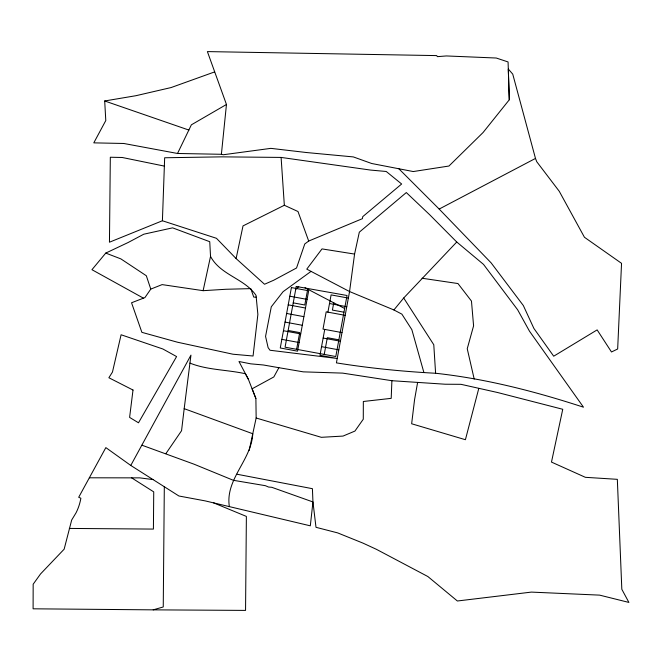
<?xml version="1.0" encoding="UTF-8"?>
<svg xmlns="http://www.w3.org/2000/svg" width="662" height="662" viewBox="0 0 662 662"><rect width="100%" height="100%" fill="white"/><g stroke="black" fill="none" stroke-linecap="round" stroke-linejoin="round"><path stroke-width="0.99" d="M229.342 506.538C225.097 479.114 251.436 460.214 252.768 433.751L184.185 408.661L190.954 355.138L130.778 465.452L178.905 495.995L205.286 500.911L310.312 525.827L312.952 501.953L312.414 488.688L236.872 474.207M164.317 486.736L163.249 606.971L153.187 609.851L33.1 608.808L33.166 584.223L40.556 573.929L64.148 549.187L71.686 520.018L76.105 512.727A52.48 52.48 0 0 0 80.665 499.38L80.855 498.221L78.695 497.278L105.846 447.611L130.778 465.452M162.405 220.76L164.664 157.763L221.77 156.853L281.102 157.424L370.604 170.076L386.236 171.483L401.644 184.003L362.751 216.64L362.412 218.667L308.699 241.051L304.777 243.955L296.535 267.994L273.72 280.225L264.527 284.255L236.111 258.577L216.449 238.295L162.405 220.76L109.453 242.209L110.322 157.242L122.238 157.49L164.366 166.104M391.896 380.708L391.201 398.35L363.339 401.486L363.281 419.212L354.923 431.078L343.032 436.076L321.327 437.317L256.153 418.003L255.888 398.499L252.098 388.809L273.82 376.959L278.884 367.7L303.279 371.854L342.643 373.12L391.896 380.708L445.162 384.225L461.009 384.324L497.659 392.533L562.75 409.282L551.479 462.084L585.382 477.319L617.332 479.329L621.825 589.296L628.9 602.428L599.615 595.13L531.387 592.101L457.376 600.997L427.867 576.536L376.488 549.361L362.966 543.113L337.653 532.893L315.997 527.308L312.952 501.953L271.759 487.298L268.549 487.042L265.396 485.693L233.372 480.306L194.115 464.219L141.966 445.212M221.389 154.287L226.462 104.472L207.388 51.595L436.705 55.6L437.367 56.651L446.387 55.947L496.268 58.024L508.077 61.947L509.293 99.772L483.045 132.549L448.952 166.03L413.253 171.549L371.713 163.506L353.343 156.919L306.44 152.525L270.874 148.362L223.243 154.751L221.389 154.287L177.524 153.476L123.802 143.48L93.797 142.86L105.788 120.55L104.695 100.972L135.95 95.7L171.102 87.558L214.662 71.901M184.185 408.661L181.554 430.722L165.889 453.619M354.575 254.076L349.561 291.545L336.412 362.875C369.346 368.171 402.355 371.481 435.604 373.26C486.065 378.772 535.301 391.457 583.487 407.196L529.501 331.207L517.651 309.799L483.525 264.403L456.747 242.011L429.555 214.612L406.319 192.559L359.317 232.18L354.575 254.076L322.005 248.904L306.771 269.144L349.561 291.545L393.915 309.957L401.875 314.136L411.847 329.651L423.763 372.069M417.598 382.545L414.544 399.807L411.648 423.771L465.411 439.709L478.783 388.428M296.617 349.313L299.704 332.597L288.144 330.47M307.714 289.17L304.793 304.992L293.233 302.857M324.736 329.411L319.961 355.304L337.215 358.481L270.013 350.256L268.11 347.641L265.561 336.37L271.288 306.804L283.071 291.694L311.049 271.379M327.913 312.158L331.099 294.896L348.353 298.082M324.231 354.402L327.318 337.694L338.878 339.821M333.747 302.799L332.407 310.081L343.967 312.207M210.533 256.401C220.421 275.16 244.568 278.47 256.045 295.409L257.874 314.442L253.066 356.007L232.966 354.22L177.399 342.196L141.883 332.341L131.548 302.766L144.912 297.602L150.779 289.104L162.116 284.61L203.118 290.676L210.533 256.401L209.746 241.704L172.592 227.852L143.762 234.216L128.155 242.499L105.763 253.083L91.952 269.699L143.455 298.165M236.111 258.577L243.012 225.907L284.337 205.27L297.991 211.517L308.699 241.051M249.169 450.466L256.153 418.003M177.524 153.476L191.376 124.82L226.462 104.472M393.915 309.957L403.704 298.008L456.747 242.011M295.724 289.335L298.761 286.596M509.293 99.772L508.284 69.022L512.744 74.127L535.484 158.425L439.171 209.06L398.847 168.76M203.118 290.676L225.957 289.269L250.782 288.624L253.761 297.13L256.211 297.13M89.345 477.798L139.765 477.865L153.054 479.594M153.187 609.851L245.552 610.405L246.38 516.418L213.594 502.855M69.32 528.425L153.41 529.079L153.733 491.874L131.556 477.798M422.058 278.239L457.963 283.543L471.468 301.078L473.587 325.845L467.24 348.742L474.199 379.069M278.884 367.7L263.385 364.985L250.699 363.835L238.982 361.51L248.407 379.367L255.888 398.499M289.815 296.204L307.069 299.389M329.502 303.527L346.764 306.705M288.218 304.834L305.48 308.02M345.175 315.335L326.192 311.835L323.006 329.097L341.989 332.597M286.629 313.465L303.891 316.651M285.041 322.096L302.302 325.274M283.452 330.727L300.705 333.905M323.139 338.042L340.4 341.228M281.855 339.349L299.116 342.535M321.55 346.673L338.812 349.85M104.695 100.972L188.885 130.075M105.763 253.083L120.848 258.875L146.327 275.748L150.779 289.104M189.944 363.107C207.545 370.157 227.124 369.644 245.445 373.749L248.407 379.367M304.992 287.738L344.645 308.509M439.171 209.06L491.113 262.855L523.344 305.554L533.895 328.435L553.705 356.206L597.141 329.891L611.489 351.977L617.663 348.99L621.544 263.335L584.447 237.269L559.258 191.293L536.741 161.71L535.484 158.425M403.704 298.008L433.784 344.745L435.604 373.26M281.102 157.424L284.337 205.27M133.012 390.034L129.603 417.399L138.49 422.795L176.589 356.57L162.902 349.006L121.096 334.765L112.466 372.061L108.874 377.745L133.012 390.034M291.404 287.581L280.266 347.98L297.528 351.166L308.666 290.759L291.404 287.581M296.253 286.472L285.065 347.186L335.791 356.537L347.045 295.492L296.253 286.472"/></g></svg>
